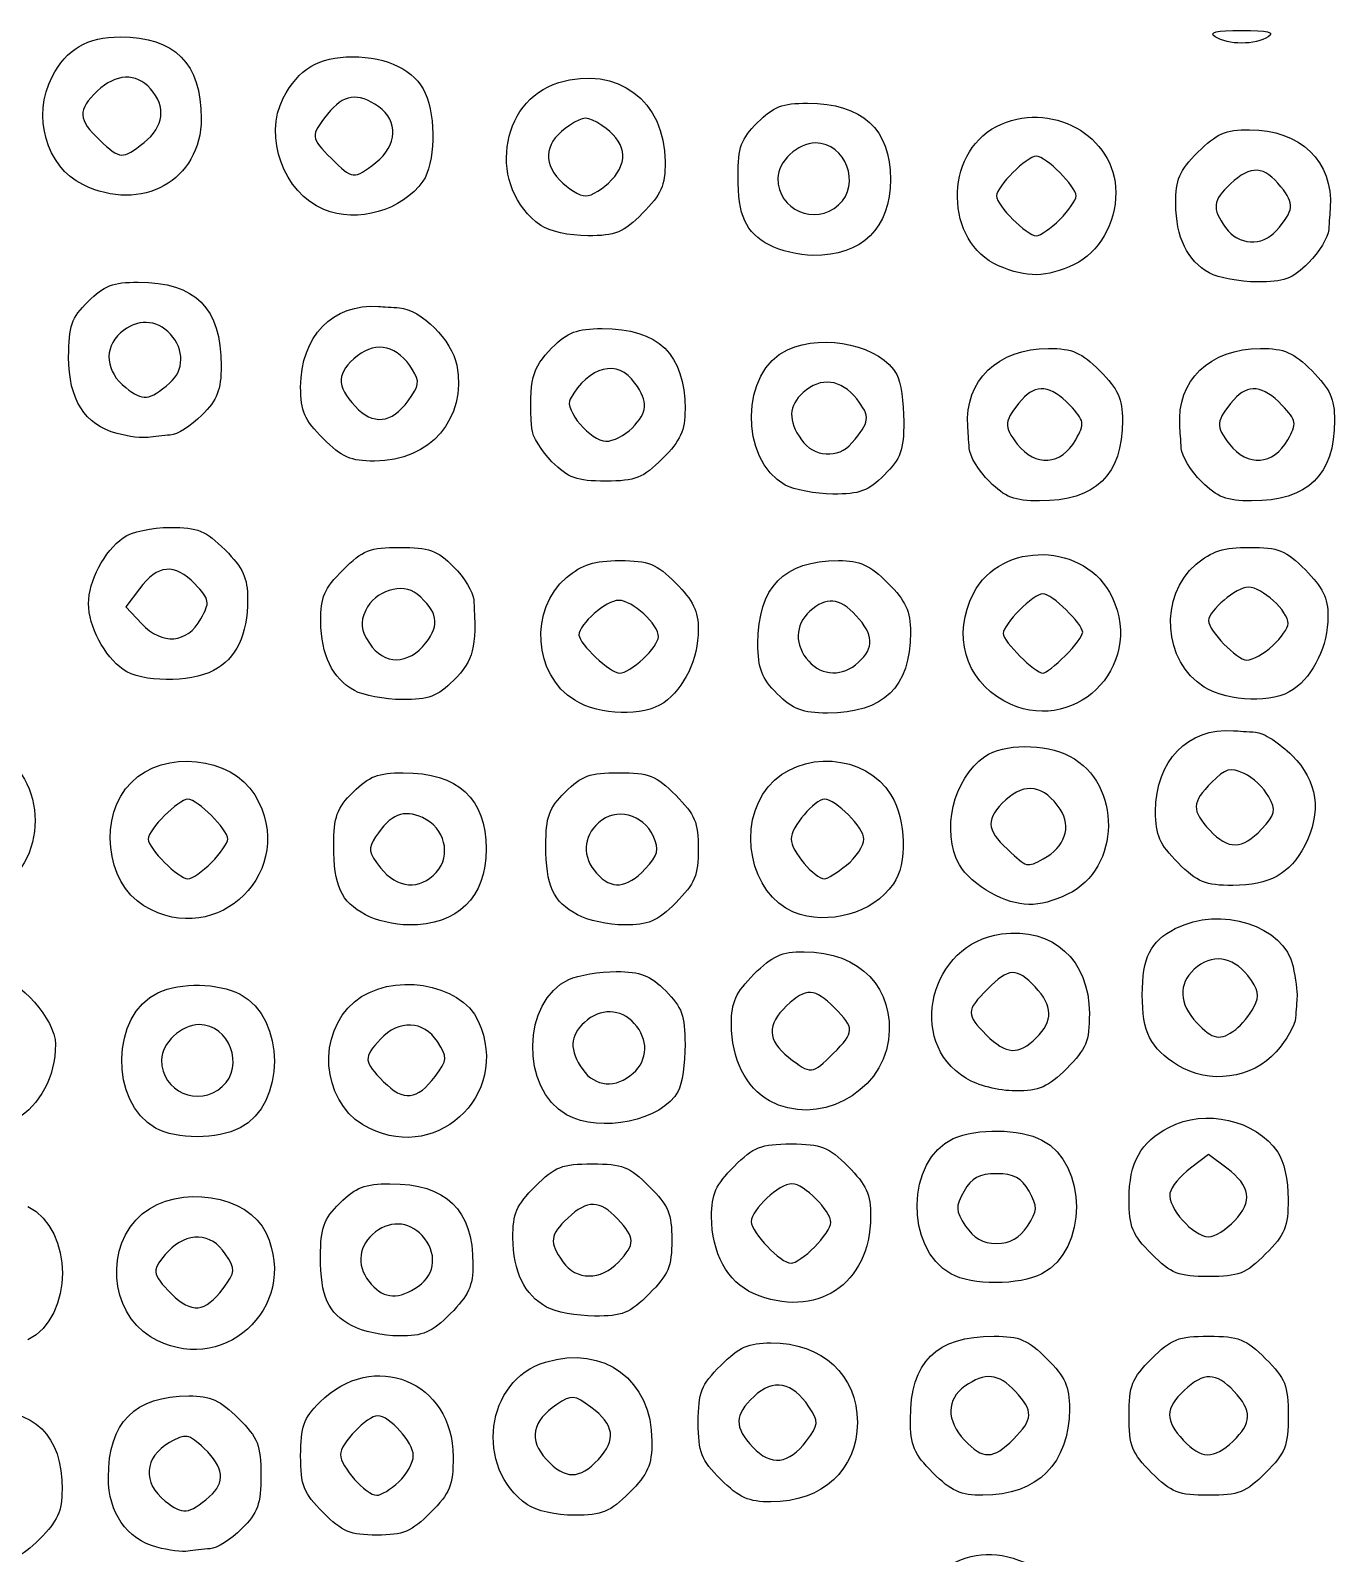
# Model space of a CAD drawing. Extents: x -1 to 2559, y 1 to 1442.
# Drawn here: x 733.8 to 996.1, y 1133.6 to 1440 of the extents above; entities that cross this region are included whole.
import ezdxf

# ---------------------------------------------------------------- set-up
doc = ezdxf.new("R2010")
doc.units = 0
doc.layers.get('0').update_dxf_attribs({"linetype": 'CONTINUOUS'})
doc.layers.add('IMAGE', color=7, linetype='CONTINUOUS')

# ---------------------------------------------------------------- blocks, each defined once
blk = doc.blocks.new('wave')
at = {"layer": 'IMAGE', "color": 7}
for points in [[(69.23, -171.28), (69.23, -171.28)], [(-146.28, -192.52), (-146.28, -192.52)], [(-99.62, -196.52), (-99.62, -196.52)], [(-158.61, -201), (-158.61, -201)], [(-52.21, -200.06), (-52.21, -200.06)], [(-6.54, -205.08), (-6.54, -205.08)], [(-110.1, -206.01), (-110.1, -206.01)], [(37.96, -208.01), (37.96, -208.01)], [(-66.48, -209.2), (-66.48, -209.2)], [(81.49, -210.28), (81.49, -210.28)], [(-20.4, -213.2), (-20.4, -213.2)], [(25.65, -217.33), (25.65, -217.33)], [(68.04, -218.76), (68.04, -218.76)], [(-141.1, -240.87), (-141.1, -240.87)], [(-93.11, -244.46), (-93.11, -244.46)], [(-151.69, -251.06), (-151.69, -251.06)], [(-48.1, -249.95), (-48.1, -249.95)], [(-110.24, -252.08), (-110.24, -252.08)], [(-3.85, -252.95), (-3.85, -252.95)], [(41.15, -252.35), (41.15, -252.35)], [(83.82, -252.35), (83.82, -252.35)], [(-64.21, -256.72), (-64.21, -256.72)], [(-17.29, -261.42), (-17.29, -261.42)], [(23.79, -260.72), (23.79, -260.72)], [(66.46, -260.72), (66.46, -260.72)], [(-134.85, -288.35), (-134.85, -288.35)], [(-89.56, -293.14), (-89.56, -293.14)], [(80.81, -293.72), (80.81, -293.72)], [(-45.86, -296.38), (-45.86, -296.38)], [(-2.54, -297.08), (-2.54, -297.08)], [(39.05, -295.77), (39.05, -295.77)], [(-150.48, -298.53), (-150.48, -298.53)], [(-103.96, -302.76), (-103.96, -302.76)], [(67.03, -302.05), (67.03, -302.05)], [(-59.63, -304.71), (-59.63, -304.71)], [(-18.87, -303.39), (-18.87, -303.39)], [(26.72, -304.84), (26.72, -304.84)], [(78.56, -330.62), (78.56, -330.62)], [(34.62, -336.59), (34.62, -336.59)], [(-132.71, -337.34), (-132.71, -337.34)], [(-87.49, -339.34), (-87.49, -339.34)], [(-45.45, -338.63), (-45.45, -338.63)], [(-4.95, -337.85), (-4.95, -337.85)], [(61.76, -337.42), (61.76, -337.42)], [(-146.3, -346.05), (-146.3, -346.05)], [(24.06, -343.44), (24.06, -343.44)], [(-101.74, -347.87), (-101.74, -347.87)], [(-59.07, -347.87), (-59.07, -347.87)], [(-15.59, -347.31), (-15.59, -347.31)], [(33.23, -372.62), (33.23, -372.62)], [(73.35, -370.91), (73.35, -370.91)], [(-7.62, -375.77), (-7.62, -375.77)], [(-47.88, -379.74), (-47.88, -379.74)], [(61.65, -378.09), (61.65, -378.09)], [(-130.54, -382.41), (-130.54, -382.41)], [(-87.71, -380.36), (-87.71, -380.36)], [(19.03, -380.71), (19.03, -380.71)], [(-20.42, -385.27), (-20.42, -385.27)], [(-61.29, -388.09), (-61.29, -388.09)], [(-143.96, -390.76), (-143.96, -390.76)], [(-102.3, -390.05), (-102.3, -390.05)], [(31.45, -410.46), (31.45, -410.46)], [(73.12, -409.4), (73.12, -409.4)], [(-11.38, -414.68), (-11.38, -414.68)], [(56.43, -416.08), (56.43, -416.08)], [(-50.82, -417.7), (-50.82, -417.7)], [(-91.07, -422.54), (-91.07, -422.54)], [(16.04, -420.09), (16.04, -420.09)], [(-130.37, -423.03), (-130.37, -423.03)], [(-23.68, -424), (-23.68, -424)], [(-65.29, -426.76), (-65.29, -426.76)], [(-104.4, -430.54), (-104.4, -430.54)], [(-144.97, -432.71), (-144.97, -432.71)], [(-13.03, -453.69), (-13.03, -453.69)], [(72.81, -453.72), (72.81, -453.72)], [(-95.02, -461.9), (-95.02, -461.9)], [(-30.24, -461.42), (-30.24, -461.42)], [(12.43, -460.08), (12.43, -460.08)], [(56.43, -460.08), (56.43, -460.08)], [(-133.1, -464.87), (-133.1, -464.87)], [(-110.24, -468.08), (-110.24, -468.08)], [(-69.15, -466.53), (-69.15, -466.53)], [(-143.69, -475.06), (-143.69, -475.06)]]:
    blk.add_lwpolyline(points, close=True, dxfattribs=at)
for points in [[(-147.22, -282.27), (-149.93, -285.92), (-146.73, -289.33)], [(71.56, -398.83), (67.9, -396.1), (64.23, -398.83)], [(28.62, -453.34), (28.62, -453.34)], [(-54.88, -457.4), (-54.88, -457.4)]]:
    blk.add_lwpolyline(points, dxfattribs=at)
for points in [[(-164.78, -179.3), (-161.92, -173.76), (-157.67, -171.28), (-151.07, -171.28)], [(-151.07, -171.28), (-140.05, -171.28), (-134.77, -176.6), (-134.77, -187.72)], [(69.23, -171.28), (67.81, -170.36), (69.34, -169.99), (74.56, -169.99)], [(79.9, -171.28), (77.33, -172.94), (71.8, -172.94), (69.23, -171.28)], [(74.56, -169.99), (79.78, -169.99), (81.32, -170.36), (79.9, -171.28)], [(-118.26, -183.58), (-115.25, -177.77), (-111.1, -175.28), (-104.41, -175.28)], [(-104.41, -175.28), (-97.26, -175.28), (-91.78, -178), (-89.7, -182.58)], [(-62.83, -180.48), (-51.07, -176.95), (-41.45, -184.12), (-41.44, -196.42)], [(-158.61, -201), (-165.96, -197.38), (-168.85, -187.18), (-164.78, -179.3)], [(-144.98, -181.72), (-147.92, -178.47), (-151.92, -178.64), (-155.68, -182.18)], [(-66.48, -209.2), (-77.18, -201.7), (-74.95, -184.11), (-62.83, -180.48)], [(-155.68, -182.18), (-159.67, -185.92), (-159.58, -188), (-155.24, -192.01)], [(-146.28, -192.52), (-142.27, -189.36), (-141.77, -185.26), (-144.98, -181.72)], [(-110.1, -206.01), (-118.18, -202.67), (-122.29, -191.37), (-118.26, -183.58)], [(-99.07, -185.36), (-103.32, -182.38), (-106.18, -182.78), (-109.34, -186.8)], [(-89.7, -182.58), (-87.46, -187.49), (-87.71, -196.8), (-90.18, -200.33)], [(25.19, -189.31), (35.91, -183.76), (49.23, -191.12), (49.23, -202.59)], [(-109.34, -186.8), (-112.84, -191.25), (-112.82, -191.54), (-108.59, -195.77)], [(-99.62, -196.52), (-95.29, -193.12), (-95.05, -188.17), (-99.07, -185.36)], [(-22.87, -188.51), (-19.69, -185.33), (-17.85, -184.62), (-12.81, -184.62)], [(-12.81, -184.62), (-1.79, -184.62), (3.9, -189.83), (3.9, -199.95)], [(-134.77, -187.72), (-134.77, -200.12), (-146.79, -206.82), (-158.61, -201)], [(-60.67, -189.09), (-65.53, -192.28), (-66.25, -196.24), (-62.66, -200.06)], [(-54.2, -189.09), (-57.16, -187.16), (-57.72, -187.16), (-60.67, -189.09)], [(-52.21, -200.06), (-48.62, -196.24), (-49.34, -192.28), (-54.2, -189.09)], [(-26.77, -199.27), (-26.77, -193.47), (-26.17, -191.81), (-22.87, -188.51)], [(25.65, -217.33), (14.83, -212.63), (14.54, -194.81), (25.19, -189.31)], [(-155.24, -192.01), (-150.96, -195.98), (-150.7, -195.99), (-146.28, -192.52)], [(-11.21, -192.62), (-14.77, -192.62), (-18.77, -196.37), (-18.77, -199.72)], [(-6.54, -205.08), (-1.98, -200.95), (-5.1, -192.62), (-11.21, -192.62)], [(65.76, -194.48), (69.53, -190.71), (71.27, -189.95), (76.1, -189.95)], [(76.1, -189.95), (86.31, -189.96), (93, -196.41), (92.35, -205.62)], [(-108.59, -195.77), (-104.36, -200), (-104.07, -200.02), (-99.62, -196.52)], [(33.23, -195.28), (31.34, -195.28), (25.23, -201.39), (25.23, -203.28)], [(41.23, -203.28), (41.23, -201.39), (35.12, -195.28), (33.23, -195.28)], [(61.28, -204.82), (61.24, -199.96), (61.97, -198.27), (65.76, -194.48)], [(-41.44, -196.42), (-41.44, -201.24), (-42.2, -202.98), (-45.97, -206.75)], [(82.45, -201.44), (79.11, -197.19), (76.38, -197.03), (72.32, -200.85)], [(-90.18, -200.33), (-94.3, -206.21), (-103.37, -208.79), (-110.1, -206.01)], [(-62.66, -200.06), (-61, -201.83), (-58.65, -203.28), (-57.44, -203.28)], [(-57.44, -203.28), (-56.23, -203.28), (-53.87, -201.83), (-52.21, -200.06)], [(-20.4, -213.2), (-25.33, -210.53), (-26.77, -207.37), (-26.77, -199.27)], [(-18.77, -199.72), (-18.77, -206.11), (-11.3, -209.38), (-6.54, -205.08)], [(3.9, -199.95), (3.9, -209.7), (-1.85, -215.33), (-11.7, -215.23)], [(72.32, -200.85), (68.68, -204.26), (68.52, -205.67), (71.31, -209.65)], [(81.49, -210.28), (85.11, -206.07), (85.23, -204.97), (82.45, -201.44)], [(25.23, -203.28), (25.23, -205.17), (31.34, -211.28), (33.23, -211.28)], [(37.96, -208.01), (39.76, -206.21), (41.23, -204.08), (41.23, -203.28)], [(49.23, -202.59), (49.23, -208.8), (45.82, -214.7), (40.86, -217.05)], [(68.04, -218.76), (63.6, -216.29), (61.33, -211.62), (61.28, -204.82)], [(-45.97, -206.75), (-49.89, -210.67), (-51.39, -211.28), (-57.01, -211.28)], [(33.23, -211.28), (34.03, -211.28), (36.16, -209.81), (37.96, -208.01)], [(92.35, -205.62), (92.28, -206.53), (92.15, -208.53), (92.06, -210.05)], [(-57.01, -211.28), (-60.74, -211.28), (-64.77, -210.4), (-66.48, -209.2)], [(71.31, -209.65), (73.79, -213.2), (78.72, -213.51), (81.49, -210.28)], [(92.06, -210.05), (91.97, -211.57), (90.14, -214.57), (88, -216.72)], [(-11.7, -215.23), (-14.49, -215.2), (-18.41, -214.29), (-20.4, -213.2)], [(40.86, -217.05), (35.22, -219.73), (31.33, -219.8), (25.65, -217.33)], [(88, -216.72), (84.75, -219.97), (83.04, -220.61), (77.67, -220.57)], [(77.67, -220.57), (74.13, -220.54), (69.8, -219.73), (68.04, -218.76)], [(-157.54, -224.51), (-154.35, -221.33), (-152.51, -220.62), (-147.47, -220.62)], [(-147.47, -220.62), (-135.9, -220.62), (-130.77, -225.78), (-130.77, -237.45)], [(-161.44, -235.67), (-161.44, -229.42), (-160.89, -227.87), (-157.54, -224.51)], [(-114.77, -241.75), (-114.76, -231.54), (-108.31, -224.85), (-99.1, -225.5)], [(-99.1, -225.5), (-98.19, -225.56), (-96.28, -225.69), (-94.87, -225.78)], [(-94.87, -225.78), (-90.61, -226.06), (-84.27, -232.39), (-83.35, -237.28)], [(-140.98, -231.05), (-143.72, -228.02), (-147.8, -227.93), (-151, -230.82)], [(-151, -230.82), (-154.47, -233.96), (-154.02, -238.63), (-149.95, -241.83)], [(-141.1, -240.87), (-138.17, -238.35), (-138.11, -234.22), (-140.98, -231.05)], [(-92.24, -238.23), (-95.24, -233.42), (-99.44, -232.37), (-103.35, -235.45)], [(-64.21, -233.85), (-61.02, -230.66), (-59.18, -229.95), (-54.14, -229.95)], [(-54.14, -229.95), (-42.79, -229.95), (-37.44, -235.14), (-37.44, -246.15)], [(-16.81, -234.21), (-9.36, -230.81), (2.09, -233.42), (5.19, -239.21)], [(-151.69, -251.06), (-158.23, -249.3), (-161.44, -244.24), (-161.44, -235.67)], [(-103.35, -235.45), (-107.55, -238.75), (-107.67, -241.48), (-103.82, -245.59)], [(-68.27, -250.05), (-68.86, -240.27), (-68.27, -237.91), (-64.21, -233.85)], [(-17.29, -261.42), (-26.59, -256.27), (-26.27, -238.52), (-16.81, -234.21)], [(19.45, -249.62), (18.8, -240.41), (25.48, -233.96), (35.7, -233.95)], [(35.7, -233.95), (40.52, -233.95), (42.26, -234.71), (46.03, -238.48)], [(62.11, -249.62), (61.46, -240.41), (68.15, -233.96), (78.36, -233.95)], [(78.36, -233.95), (83.18, -233.95), (84.93, -234.71), (88.7, -238.48)], [(-130.77, -237.45), (-130.77, -242.35), (-131.51, -244.22), (-134.67, -247.39)], [(-83.35, -237.28), (-81.33, -248.07), (-88.63, -256.6), (-99.9, -256.61)], [(-93.11, -244.46), (-90.9, -241.5), (-90.78, -240.57), (-92.24, -238.23)], [(-47.51, -240.91), (-50.95, -236), (-56.78, -237.43), (-60.55, -244.13)], [(46.03, -238.48), (49.69, -242.15), (50.56, -244.05), (50.56, -248.42)], [(88.7, -238.48), (92.36, -242.15), (93.23, -244.05), (93.23, -248.42)], [(-149.95, -241.83), (-146.42, -244.61), (-145.32, -244.49), (-141.1, -240.87)], [(-110.24, -252.08), (-114.01, -248.31), (-114.77, -246.57), (-114.77, -241.75)], [(-48.1, -249.95), (-44.89, -246.74), (-44.77, -244.83), (-47.51, -240.91)], [(-2.89, -244.11), (-6.03, -240.11), (-10.13, -239.62), (-13.67, -242.82)], [(5.19, -239.21), (5.95, -240.62), (6.56, -244.86), (6.56, -248.63)], [(39.96, -245.35), (36.22, -241.37), (33.1, -241.03), (30.31, -244.28)], [(82.63, -245.35), (78.89, -241.37), (75.77, -241.03), (72.97, -244.28)], [(-103.82, -245.59), (-100.19, -249.44), (-96.53, -249.06), (-93.11, -244.46)], [(-60.55, -244.13), (-61.77, -246.29), (-56.39, -252.62), (-53.34, -252.62)], [(-13.67, -242.82), (-16.65, -245.52), (-16.76, -248.42), (-14.03, -252.32)], [(-3.85, -252.95), (-0.23, -248.74), (-0.11, -247.64), (-2.89, -244.11)], [(30.31, -244.28), (26.68, -248.5), (26.57, -249.6), (29.4, -253.2)], [(72.97, -244.28), (69.35, -248.5), (69.24, -249.6), (72.07, -253.2)], [(-134.67, -247.39), (-136.81, -249.53), (-139.66, -251.33), (-141, -251.38)], [(-37.44, -246.15), (-37.44, -250.51), (-38.31, -252.42), (-41.97, -256.08)], [(41.15, -252.35), (43.04, -248.99), (42.96, -248.54), (39.96, -245.35)], [(83.82, -252.35), (85.7, -248.99), (85.63, -248.54), (82.63, -245.35)], [(-145.44, -251.84), (-146.54, -252.04), (-149.35, -251.69), (-151.69, -251.06)], [(-64.21, -256.72), (-66.35, -254.57), (-68.18, -251.57), (-68.27, -250.05)], [(-53.34, -252.62), (-51.93, -252.62), (-49.57, -251.42), (-48.1, -249.95)], [(6.56, -248.63), (6.56, -254.43), (5.96, -256.09), (2.67, -259.39)], [(19.73, -254.05), (19.64, -252.53), (19.51, -250.53), (19.45, -249.62)], [(50.56, -248.42), (50.56, -259.43), (45.21, -264.62), (33.86, -264.62)], [(62.4, -254.05), (62.3, -252.53), (62.18, -250.53), (62.11, -249.62)], [(93.23, -248.42), (93.23, -259.43), (87.88, -264.62), (76.53, -264.62)], [(-141, -251.38), (-142.34, -251.44), (-144.34, -251.65), (-145.44, -251.84)], [(-99.9, -256.61), (-104.73, -256.61), (-106.47, -255.85), (-110.24, -252.08)], [(-14.03, -252.32), (-11.54, -255.87), (-6.62, -256.17), (-3.85, -252.95)], [(23.79, -260.72), (21.65, -258.57), (19.82, -255.57), (19.73, -254.05)], [(29.4, -253.2), (33.02, -257.8), (38.33, -257.42), (41.15, -252.35)], [(66.46, -260.72), (64.32, -258.57), (62.49, -255.57), (62.4, -254.05)], [(72.07, -253.2), (75.69, -257.8), (80.99, -257.42), (83.82, -252.35)], [(-53.41, -260.62), (-59.26, -260.62), (-60.9, -260.02), (-64.21, -256.72)], [(-41.97, -256.08), (-45.96, -260.07), (-47.33, -260.62), (-53.41, -260.62)], [(2.67, -259.39), (-0.59, -262.64), (-2.3, -263.27), (-7.67, -263.24)], [(-7.67, -263.24), (-11.21, -263.21), (-15.54, -262.39), (-17.29, -261.42)], [(33.86, -264.62), (28.82, -264.62), (26.98, -263.9), (23.79, -260.72)], [(76.53, -264.62), (71.49, -264.62), (69.65, -263.9), (66.46, -260.72)], [(-157.44, -285.28), (-157.44, -280.77), (-154.23, -274.65), (-150.48, -272.03)], [(-150.48, -272.03), (-148.77, -270.83), (-144.74, -269.95), (-141.01, -269.95)], [(-141.01, -269.95), (-135.39, -269.95), (-133.89, -270.57), (-129.97, -274.48)], [(20.59, -283.24), (26.15, -272.47), (43.24, -272.92), (48.48, -283.96)], [(-129.97, -274.48), (-126.31, -278.15), (-125.44, -280.05), (-125.44, -284.42)], [(-106.24, -278.48), (-102.25, -274.49), (-100.87, -273.95), (-94.8, -273.95)], [(-94.8, -273.95), (-88.95, -273.95), (-87.3, -274.54), (-84, -277.85)], [(65.38, -277.36), (68.55, -274.69), (70.89, -273.95), (76.13, -273.95)], [(76.13, -273.95), (81.97, -273.95), (83.41, -274.53), (87.36, -278.48)], [(-136.09, -281.3), (-140.04, -277.09), (-143.6, -277.4), (-147.22, -282.27)], [(-110.72, -288.82), (-110.76, -283.96), (-110.03, -282.27), (-106.24, -278.48)], [(-84, -277.85), (-81.86, -279.99), (-80.03, -282.99), (-79.94, -284.51)], [(-61.29, -280.03), (-58.11, -277.36), (-55.78, -276.62), (-50.53, -276.62)], [(-50.53, -276.62), (-44.7, -276.62), (-43.26, -277.2), (-39.3, -281.15)], [(-22.77, -293.32), (-22.77, -281.97), (-17.58, -276.62), (-6.57, -276.62)], [(-6.57, -276.62), (-2.21, -276.62), (-0.3, -277.48), (3.36, -281.15)], [(67.03, -302.05), (58.73, -296.99), (57.84, -283.7), (65.38, -277.36)], [(87.36, -278.48), (90.86, -281.98), (91.9, -284.13), (91.9, -287.88)], [(-134.85, -288.35), (-132.96, -284.98), (-133.04, -284.54), (-136.09, -281.3)], [(-91.35, -283.36), (-94.26, -280.94), (-99.9, -282.71), (-101.67, -286.6)], [(-59.63, -304.71), (-67.93, -299.65), (-68.82, -286.37), (-61.29, -280.03)], [(-39.3, -281.15), (-35.8, -284.65), (-34.77, -286.79), (-34.77, -290.55)], [(3.36, -281.15), (7.03, -284.81), (7.9, -286.72), (7.9, -291.09)], [(-125.44, -284.42), (-125.44, -291.52), (-127.77, -296.37), (-132.3, -298.72)], [(-89.56, -293.14), (-86.69, -289.49), (-87.18, -286.82), (-91.35, -283.36)], [(-79.94, -284.51), (-79.35, -294.29), (-79.95, -296.66), (-84, -300.72)], [(-50.77, -284.62), (-53.3, -284.62), (-58.77, -289.38), (-58.77, -291.59)], [(-42.77, -291.97), (-42.77, -289.45), (-48.03, -284.62), (-50.77, -284.62)], [(-3, -287.7), (-6.43, -284.05), (-9, -283.81), (-12.33, -286.82)], [(26.72, -304.84), (18.9, -300.55), (16.32, -291.48), (20.59, -283.24)], [(34.56, -283.28), (32.67, -283.28), (26.56, -289.4), (26.56, -291.29)], [(48.48, -283.96), (55.22, -298.16), (40.42, -312.36), (26.72, -304.84)], [(42.56, -291.04), (42.56, -289.34), (36.32, -283.28), (34.56, -283.28)], [(75.9, -281.95), (73.5, -281.95), (67.9, -286.67), (67.9, -288.69)], [(83.9, -289.3), (83.9, -286.79), (78.63, -281.95), (75.9, -281.95)], [(-150.48, -298.53), (-154.23, -295.91), (-157.44, -289.79), (-157.44, -285.28)], [(-101.67, -286.6), (-102.85, -289.18), (-102.7, -290.53), (-100.93, -293.23)], [(-12.33, -286.82), (-15.36, -289.57), (-15.46, -293.65), (-12.56, -296.84)], [(-2.54, -297.08), (0.67, -294.17), (0.54, -291.47), (-3, -287.7)], [(91.9, -287.88), (91.9, -293.66), (89.05, -299.65), (84.94, -302.53)], [(-146.73, -289.33), (-142.63, -293.69), (-137.6, -293.28), (-134.85, -288.35)], [(-103.96, -302.76), (-108.4, -300.29), (-110.67, -295.62), (-110.72, -288.82)], [(-34.77, -290.55), (-34.77, -296.33), (-37.61, -302.32), (-41.73, -305.2)], [(67.9, -288.69), (67.9, -290.74), (73.58, -296.62), (75.57, -296.62)], [(80.81, -293.72), (82.51, -292.12), (83.9, -290.14), (83.9, -289.3)], [(-100.93, -293.23), (-98.01, -297.68), (-93.11, -297.65), (-89.56, -293.14)], [(-58.77, -291.59), (-58.77, -293.34), (-52.44, -299.28), (-50.58, -299.28)], [(-45.86, -296.38), (-44.16, -294.79), (-42.77, -292.8), (-42.77, -291.97)], [(-18.87, -303.39), (-22.06, -300.2), (-22.77, -298.36), (-22.77, -293.32)], [(7.9, -291.09), (7.9, -302.09), (2.54, -307.28), (-8.81, -307.28)], [(26.56, -291.29), (26.56, -292.86), (33, -299.28), (34.58, -299.28)], [(39.05, -295.77), (40.98, -293.83), (42.56, -291.71), (42.56, -291.04)], [(75.57, -296.62), (76.76, -296.62), (79.11, -295.31), (80.81, -293.72)], [(-50.58, -299.28), (-49.68, -299.28), (-47.55, -297.98), (-45.86, -296.38)], [(-12.56, -296.84), (-9.82, -299.88), (-5.74, -299.97), (-2.54, -297.08)], [(34.58, -299.28), (35.1, -299.28), (37.11, -297.7), (39.05, -295.77)], [(-132.3, -298.72), (-137.16, -301.23), (-146.77, -301.13), (-150.48, -298.53)], [(-94.33, -304.57), (-97.87, -304.54), (-102.2, -303.73), (-103.96, -302.76)], [(-84, -300.72), (-87.25, -303.97), (-88.96, -304.61), (-94.33, -304.57)], [(84.94, -302.53), (80.88, -305.38), (72.11, -305.14), (67.03, -302.05)], [(-41.73, -305.2), (-45.79, -308.05), (-54.56, -307.81), (-59.63, -304.71)], [(-8.81, -307.28), (-13.85, -307.28), (-15.69, -306.57), (-18.87, -303.39)], [(57.23, -327.08), (57.24, -316.87), (63.69, -310.18), (72.9, -310.83)], [(72.9, -310.83), (73.81, -310.9), (75.82, -311.02), (77.36, -311.12)], [(77.36, -311.12), (78.9, -311.21), (82.2, -313.32), (84.7, -315.82)], [(-178.71, -313.81), (-166.59, -317.44), (-164.36, -335.04), (-175.06, -342.53)], [(-148.83, -321.22), (-142.2, -314.59), (-128.76, -315.96), (-124.01, -323.75)], [(-20.69, -322.1), (-14.35, -314.56), (-1.07, -315.45), (3.99, -323.75)], [(22.85, -316.03), (26.63, -313.38), (34.88, -313.36), (39.94, -315.97)], [(17.77, -337.82), (14.02, -331.05), (16.48, -320.49), (22.85, -316.03)], [(39.94, -315.97), (50.53, -321.45), (50.27, -338.62), (39.53, -343.72)], [(75.02, -319.43), (72.24, -318.16), (71.3, -318.42), (68.5, -321.22)], [(84.7, -315.82), (89.83, -320.95), (90.71, -327.22), (87.24, -333.93)], [(-146.3, -346.05), (-154.09, -341.3), (-155.46, -327.85), (-148.83, -321.22)], [(-104.21, -323.18), (-101.02, -320), (-99.18, -319.28), (-94.14, -319.28)], [(-94.14, -319.28), (-83.12, -319.28), (-77.44, -324.5), (-77.44, -334.62)], [(-61.54, -323.18), (-58.24, -319.88), (-56.59, -319.28), (-50.74, -319.28)], [(-50.74, -319.28), (-44.67, -319.28), (-43.29, -319.83), (-39.3, -323.82)], [(38.03, -326.63), (34.9, -321.85), (30.91, -321.15), (27.12, -324.72)], [(68.5, -321.22), (64.48, -325.24), (64.42, -326.91), (68.13, -330.86)], [(79.98, -324.1), (79.04, -322.35), (76.81, -320.24), (75.02, -319.43)], [(-124.01, -323.75), (-114.93, -338.64), (-131.42, -355.12), (-146.3, -346.05)], [(-137.44, -324.62), (-139.32, -324.62), (-145.44, -330.73), (-145.44, -332.62)], [(-129.44, -332.62), (-129.44, -330.73), (-135.55, -324.62), (-137.44, -324.62)], [(-108.1, -333.93), (-108.1, -328.13), (-107.5, -326.48), (-104.21, -323.18)], [(-65.44, -333.93), (-65.44, -328.13), (-64.84, -326.48), (-61.54, -323.18)], [(-39.3, -323.82), (-35.43, -327.69), (-34.77, -329.27), (-34.77, -334.62)], [(-15.59, -347.31), (-24.31, -343.79), (-27.14, -329.77), (-20.69, -322.1)], [(-9.37, -324.62), (-11.38, -324.62), (-16.1, -330.22), (-16.1, -332.62)], [(-1.44, -332.62), (-1.44, -330.38), (-7.15, -324.62), (-9.37, -324.62)], [(3.99, -323.75), (7.09, -328.83), (7.33, -337.6), (4.48, -341.66)], [(78.56, -330.62), (81.32, -327.68), (81.49, -326.92), (79.98, -324.1)], [(-90.24, -328.31), (-94.04, -326.58), (-96.7, -327.67), (-99.68, -332.15)], [(-43.84, -332), (-45.85, -327.58), (-51.4, -326.23), (-54.82, -329.33)], [(27.12, -324.72), (23, -328.59), (23.06, -330.63), (27.42, -334.68)], [(34.62, -336.59), (39, -334.24), (40.38, -330.22), (38.03, -326.63)], [(61.76, -337.42), (57.99, -333.65), (57.23, -331.9), (57.23, -327.08)], [(-87.49, -339.34), (-84.36, -335.88), (-85.74, -330.36), (-90.24, -328.31)], [(-54.82, -329.33), (-58.02, -332.22), (-58.18, -336.25), (-55.23, -339.51)], [(68.13, -330.86), (71.86, -334.83), (74.67, -334.76), (78.56, -330.62)], [(-145.44, -332.62), (-145.44, -334.5), (-139.32, -340.62), (-137.44, -340.62)], [(-132.71, -337.34), (-130.91, -335.54), (-129.44, -333.42), (-129.44, -332.62)], [(-99.68, -332.15), (-101.25, -334.52), (-101.13, -335.32), (-98.7, -338.41)], [(-45.45, -338.63), (-42.78, -335.79), (-42.55, -334.83), (-43.84, -332)], [(-16.1, -332.62), (-16.1, -335.01), (-11.38, -340.62), (-9.37, -340.62)], [(-4.95, -337.85), (-3.02, -336.33), (-1.44, -333.98), (-1.44, -332.62)], [(-101.74, -347.87), (-106.66, -345.2), (-108.1, -342.04), (-108.1, -333.93)], [(-77.44, -334.62), (-77.44, -344.37), (-83.18, -350), (-93.04, -349.9)], [(-59.07, -347.87), (-63.99, -345.2), (-65.44, -342.04), (-65.44, -333.93)], [(-34.77, -334.62), (-34.77, -339.96), (-35.43, -341.55), (-39.3, -345.42)], [(27.42, -334.68), (31.48, -338.44), (31.26, -338.38), (34.62, -336.59)], [(87.24, -333.93), (84.28, -339.65), (80.14, -341.95), (72.8, -341.95)], [(-137.44, -340.62), (-136.64, -340.62), (-134.51, -339.14), (-132.71, -337.34)], [(-98.7, -338.41), (-95.4, -342.6), (-90.79, -342.99), (-87.49, -339.34)], [(-55.23, -339.51), (-52.21, -342.85), (-49.15, -342.57), (-45.45, -338.63)], [(-9.37, -340.62), (-8.87, -340.62), (-6.88, -339.37), (-4.95, -337.85)], [(24.06, -343.44), (21.58, -342.11), (18.75, -339.59), (17.77, -337.82)], [(72.8, -341.95), (67.18, -341.95), (65.68, -341.33), (61.76, -337.42)], [(4.48, -341.66), (0.33, -347.58), (-8.65, -350.11), (-15.59, -347.31)], [(-39.3, -345.42), (-43.1, -349.21), (-44.78, -349.94), (-49.64, -349.9)], [(39.53, -343.72), (33.59, -346.54), (29.74, -346.47), (24.06, -343.44)], [(61.2, -350.63), (70.31, -345.92), (83.14, -350.07), (84.88, -358.28)], [(-93.04, -349.9), (-95.82, -349.87), (-99.74, -348.96), (-101.74, -347.87)], [(-49.64, -349.9), (-52.83, -349.87), (-57.07, -348.96), (-59.07, -347.87)], [(19.03, -380.71), (6.97, -373.36), (11.84, -353.62), (26.2, -351.7)], [(26.2, -351.7), (36.56, -350.31), (43.9, -356.94), (43.9, -367.71)], [(54.56, -363.95), (54.56, -356.4), (56.13, -353.25), (61.2, -350.63)], [(-23.57, -359.82), (-19.87, -356.12), (-18.02, -355.28), (-13.5, -355.28)], [(-13.5, -355.28), (-2.24, -355.28), (4.86, -362.71), (3.48, -373.04)], [(33, -362.37), (29.28, -358.42), (27.72, -358.49), (23.41, -362.8)], [(75.77, -360.09), (72.64, -356.11), (68.53, -355.63), (65, -358.82)], [(84.88, -358.28), (85.39, -360.67), (85.75, -363.37), (85.68, -364.28)], [(-175.97, -360.45), (-171.43, -360.72), (-164.1, -368.99), (-164.1, -373.86)], [(-143.47, -363.54), (-138.76, -361.4), (-131.44, -361.53), (-126.96, -363.85)], [(-103.96, -365.36), (-96.7, -359.26), (-82.58, -361.46), (-79.03, -369.25)], [(-61.29, -388.09), (-70.59, -382.93), (-70.27, -365.19), (-60.81, -360.88)], [(-60.81, -360.88), (-58.88, -360), (-54.59, -359.28), (-51.27, -359.28)], [(-51.27, -359.28), (-46.37, -359.28), (-44.49, -360.02), (-41.33, -363.18)], [(-28.1, -369.88), (-28.1, -365.37), (-27.27, -363.51), (-23.57, -359.82)], [(65, -358.82), (61.75, -361.76), (61.92, -365.76), (65.46, -369.53)], [(76.98, -366.42), (78.23, -364.08), (78.02, -362.95), (75.77, -360.09)], [(-143.96, -390.76), (-153.26, -385.6), (-152.94, -367.86), (-143.47, -363.54)], [(-126.96, -363.85), (-117.73, -368.62), (-117.73, -385.94), (-126.96, -390.72)], [(-41.33, -363.18), (-38.04, -366.48), (-37.44, -368.13), (-37.44, -373.93)], [(-7.38, -366.56), (-11.4, -362.53), (-13.06, -362.47), (-17.02, -366.18)], [(23.41, -362.8), (19.08, -367.13), (19.06, -367.9), (23.17, -372.01)], [(33.23, -372.62), (36.67, -369.17), (36.6, -366.21), (33, -362.37)], [(61.65, -378.09), (56.13, -374.63), (54.56, -371.5), (54.56, -363.95)], [(85.68, -364.28), (85.62, -365.2), (85.49, -367.14), (85.4, -368.59)], [(-102.3, -390.05), (-110.6, -384.99), (-111.49, -371.7), (-103.96, -365.36)], [(-47.64, -369.72), (-50.39, -366.69), (-54.47, -366.59), (-57.67, -369.49)], [(-17.02, -366.18), (-21.05, -369.97), (-20.92, -373.11), (-16.59, -376.52)], [(-7.62, -375.77), (-3.29, -371.44), (-3.27, -370.66), (-7.38, -366.56)], [(73.35, -370.91), (74.51, -370.01), (76.15, -368), (76.98, -366.42)], [(-135.21, -369.95), (-138.77, -369.95), (-142.77, -373.7), (-142.77, -377.05)], [(-130.54, -382.41), (-125.98, -378.28), (-129.1, -369.95), (-135.21, -369.95)], [(-79.03, -369.25), (-72.17, -384.3), (-88.21, -398.64), (-102.3, -390.05)], [(-87.26, -373.36), (-90.05, -369.11), (-95.02, -368.9), (-98.72, -372.87)], [(-57.67, -369.49), (-60.65, -372.19), (-60.76, -375.08), (-58.03, -378.99)], [(-47.88, -379.74), (-44.84, -377), (-44.75, -372.92), (-47.64, -369.72)], [(-20.42, -385.27), (-25.2, -382.58), (-28.1, -376.76), (-28.1, -369.88)], [(43.9, -367.71), (43.9, -373.33), (43.28, -374.83), (39.36, -378.75)], [(65.46, -369.53), (68.72, -372.99), (70.27, -373.26), (73.35, -370.91)], [(85.4, -368.59), (85.3, -370.05), (83.56, -373.11), (81.52, -375.39)], [(-98.72, -372.87), (-102.2, -376.6), (-102.14, -377.37), (-98.07, -381.43)], [(-87.71, -380.36), (-85.17, -376.96), (-85.15, -376.59), (-87.26, -373.36)], [(3.48, -373.04), (2.02, -383.91), (-11, -390.58), (-20.42, -385.27)], [(23.17, -372.01), (27.14, -375.98), (29.71, -376.13), (33.23, -372.62)], [(-164.1, -373.86), (-164.1, -387.41), (-176.87, -395.46), (-188.42, -389.2)], [(-37.44, -373.93), (-37.44, -377.71), (-38.05, -381.95), (-38.81, -383.36)], [(-16.59, -376.52), (-12.14, -380.02), (-11.85, -380), (-7.62, -375.77)], [(81.52, -375.39), (76.63, -380.87), (67.94, -382.05), (61.65, -378.09)], [(-142.77, -377.05), (-142.77, -383.44), (-135.3, -386.71), (-130.54, -382.41)], [(-58.03, -378.99), (-55.57, -382.49), (-51.27, -382.82), (-47.88, -379.74)], [(39.36, -378.75), (35.59, -382.52), (33.85, -383.28), (29.03, -383.28)], [(-98.07, -381.43), (-94.04, -385.46), (-91.3, -385.18), (-87.71, -380.36)], [(29.03, -383.28), (25.67, -383.27), (21.47, -382.2), (19.03, -380.71)], [(-38.81, -383.36), (-41.97, -389.26), (-54.44, -391.88), (-61.29, -388.09)], [(59.91, -390.61), (67.29, -386.79), (77.24, -389.05), (81.82, -395.57)], [(-126.96, -390.72), (-131.53, -393.08), (-139.73, -393.1), (-143.96, -390.76)], [(16.53, -392.88), (21.26, -390.72), (29.89, -390.87), (34.37, -393.18)], [(51.9, -405.05), (51.9, -397.7), (54.19, -393.57), (59.91, -390.61)], [(-27.57, -398.48), (-23.58, -394.49), (-22.21, -393.95), (-16.1, -393.95)], [(-16.1, -393.95), (-10, -393.95), (-8.63, -394.49), (-4.64, -398.48)], [(16.04, -420.09), (6.74, -414.93), (7.06, -397.19), (16.53, -392.88)], [(34.37, -393.18), (43.6, -397.96), (43.6, -415.28), (34.37, -420.05)], [(-67.57, -402.48), (-63.58, -398.49), (-62.21, -397.95), (-56.1, -397.95)], [(-56.1, -397.95), (-50, -397.95), (-48.63, -398.49), (-44.64, -402.48)], [(81.82, -395.57), (83.01, -397.28), (83.9, -401.31), (83.9, -405.05)], [(-32.1, -408.55), (-32.1, -404.03), (-31.27, -402.18), (-27.57, -398.48)], [(-4.64, -398.48), (-0.94, -402.18), (-0.1, -404.03), (-0.1, -408.55)], [(25.23, -399.95), (21.69, -399.95), (20.22, -400.74), (18.69, -403.46)], [(31.77, -403.46), (30.24, -400.74), (28.77, -399.95), (25.23, -399.95)], [(64.23, -398.83), (62.21, -400.33), (60.36, -402.61), (60.11, -403.88)], [(73.12, -409.4), (76.82, -405.46), (76.37, -402.42), (71.56, -398.83)], [(-146.62, -408.03), (-139.37, -401.93), (-125.24, -404.13), (-121.7, -411.91)], [(-106.87, -405.85), (-103.69, -402.66), (-101.85, -401.95), (-96.81, -401.95)], [(-96.81, -401.95), (-85.46, -401.95), (-80.1, -407.14), (-80.1, -418.15)], [(-72.06, -412.82), (-72.1, -407.96), (-71.36, -406.27), (-67.57, -402.48)], [(-44.64, -402.48), (-40.77, -406.35), (-40.1, -407.93), (-40.1, -413.28)], [(-15.92, -401.95), (-18.49, -401.95), (-24.1, -407.18), (-24.1, -409.58)], [(-8.1, -409.76), (-8.1, -407.39), (-13.55, -401.95), (-15.92, -401.95)], [(18.69, -403.46), (16.92, -406.61), (16.96, -407.33), (19.01, -410.46)], [(31.45, -410.46), (33.5, -407.33), (33.54, -406.61), (31.77, -403.46)], [(60.11, -403.88), (59.56, -406.68), (64.84, -412.62), (67.9, -412.62)], [(-169.63, -406.52), (-160.4, -411.29), (-160.4, -428.61), (-169.63, -433.38)], [(-110.77, -416.6), (-110.77, -410.8), (-110.17, -409.14), (-106.87, -405.85)], [(-51, -409.04), (-54.62, -405.19), (-57.07, -405.14), (-61.02, -408.85)], [(56.43, -416.08), (52.51, -412.17), (51.9, -410.66), (51.9, -405.05)], [(83.9, -405.05), (83.9, -410.66), (83.28, -412.17), (79.36, -416.08)], [(-144.97, -432.71), (-153.27, -427.65), (-154.16, -414.37), (-146.62, -408.03)], [(-90.31, -412.39), (-93.05, -409.36), (-97.13, -409.26), (-100.33, -412.16)], [(-61.02, -408.85), (-64.65, -412.26), (-64.82, -413.67), (-62.03, -417.65)], [(-50.82, -417.7), (-47.39, -414.02), (-47.42, -412.85), (-51, -409.04)], [(-23.68, -424), (-28.91, -421.72), (-32.1, -415.87), (-32.1, -408.55)], [(-24.1, -409.58), (-24.1, -411.75), (-18.18, -417.95), (-16.1, -417.95)], [(-0.1, -408.55), (-0.1, -422.2), (-11.16, -429.44), (-23.68, -424)], [(-11.38, -414.68), (-9.58, -412.88), (-8.1, -410.67), (-8.1, -409.76)], [(19.01, -410.46), (20.62, -412.92), (22.45, -413.95), (25.23, -413.95)], [(25.23, -413.95), (28.01, -413.95), (29.84, -412.92), (31.45, -410.46)], [(67.9, -412.62), (69.11, -412.62), (71.46, -411.17), (73.12, -409.4)], [(-173.21, -425.08), (-168.65, -420.95), (-171.76, -412.62), (-177.87, -412.62)], [(-121.7, -411.91), (-114.83, -426.97), (-130.87, -441.31), (-144.97, -432.71)], [(-129.93, -416.03), (-132.71, -411.78), (-137.69, -411.56), (-141.38, -415.53)], [(-100.33, -412.16), (-103.36, -414.9), (-103.46, -418.98), (-100.56, -422.18)], [(-91.07, -422.54), (-87.56, -420.08), (-87.24, -415.78), (-90.31, -412.39)], [(-65.29, -426.76), (-69.73, -424.29), (-72, -419.62), (-72.06, -412.82)], [(-40.1, -413.28), (-40.1, -418.63), (-40.77, -420.21), (-44.64, -424.08)], [(-141.38, -415.53), (-144.87, -419.27), (-144.81, -420.03), (-140.74, -424.1)], [(-130.37, -423.03), (-127.84, -419.62), (-127.81, -419.26), (-129.93, -416.03)], [(-104.4, -430.54), (-109.33, -427.87), (-110.77, -424.71), (-110.77, -416.6)], [(-16.1, -417.95), (-15.3, -417.95), (-13.18, -416.48), (-11.38, -414.68)], [(67.9, -420.62), (61.79, -420.62), (60.42, -420.08), (56.43, -416.08)], [(79.36, -416.08), (75.37, -420.08), (74, -420.62), (67.9, -420.62)], [(-80.1, -418.15), (-80.1, -422.51), (-80.97, -424.42), (-84.64, -428.08)], [(-62.03, -417.65), (-59.38, -421.44), (-54.33, -421.46), (-50.82, -417.7)], [(-100.56, -422.18), (-97.86, -425.16), (-94.97, -425.27), (-91.07, -422.54)], [(34.37, -420.05), (29.8, -422.41), (20.28, -422.43), (16.04, -420.09)], [(-140.74, -424.1), (-136.71, -428.13), (-133.97, -427.85), (-130.37, -423.03)], [(-44.64, -424.08), (-48.57, -428.01), (-50.03, -428.61), (-55.64, -428.57)], [(-84.64, -428.08), (-88.43, -431.88), (-90.11, -432.61), (-94.97, -432.56)], [(-55.64, -428.57), (-59.19, -428.54), (-63.54, -427.73), (-65.29, -426.76)], [(-94.97, -432.56), (-98.16, -432.53), (-102.41, -431.62), (-104.4, -430.54)], [(-65.5, -437.81), (-53.74, -434.29), (-44.12, -441.45), (-44.11, -453.75)], [(-30.24, -438.48), (-26.54, -434.78), (-24.69, -433.95), (-20.17, -433.95)], [(-20.17, -433.95), (-9.82, -433.95), (-2.77, -440.43), (-2.77, -449.95)], [(7.9, -449.35), (7.9, -437.73), (13.05, -432.62), (24.76, -432.62)], [(24.76, -432.62), (29.89, -432.62), (31.54, -433.32), (35.36, -437.15)], [(56.43, -437.15), (60.42, -433.16), (61.79, -432.62), (67.9, -432.62)], [(67.9, -432.62), (74, -432.62), (75.37, -433.16), (79.36, -437.15)], [(-110.94, -445.91), (-100.16, -435.14), (-84.1, -441.68), (-84.1, -456.85)], [(-69.15, -466.53), (-79.85, -459.04), (-77.62, -441.44), (-65.5, -437.81)], [(35.36, -437.15), (39.06, -440.85), (39.9, -442.7), (39.9, -447.22)], [(51.9, -448.62), (51.9, -442.51), (52.44, -441.14), (56.43, -437.15)], [(79.36, -437.15), (83.36, -441.14), (83.9, -442.51), (83.9, -448.62)], [(-34.77, -449.95), (-34.77, -443.84), (-34.23, -442.48), (-30.24, -438.48)], [(-12.53, -446.79), (-15.77, -441.86), (-19.71, -441.12), (-23.55, -444.72)], [(29, -443.7), (25.6, -440.09), (22.95, -439.83), (18.86, -442.69)], [(73, -443.7), (69.38, -439.85), (66.93, -439.81), (62.98, -443.51)], [(18.86, -442.69), (15.1, -445.32), (15.08, -449.57), (18.8, -453.53)], [(28.62, -453.34), (32.65, -449.32), (32.71, -447.65), (29, -443.7)], [(62.98, -443.51), (59.14, -447.13), (59.09, -449.59), (62.8, -453.53)], [(72.81, -453.72), (76.66, -450.1), (76.7, -447.65), (73, -443.7)], [(-153.44, -461.04), (-153.44, -449.97), (-148.15, -444.62), (-137.24, -444.62)], [(-137.24, -444.62), (-132.87, -444.62), (-130.97, -445.48), (-127.3, -449.15)], [(-114.77, -456.65), (-114.77, -450.82), (-114.17, -449.15), (-110.94, -445.91)], [(-63.26, -446.38), (-68.2, -449.61), (-68.94, -453.56), (-65.33, -457.4)], [(-56.36, -446.89), (-59.73, -444.38), (-60.16, -444.34), (-63.26, -446.38)], [(-54.88, -457.4), (-51.2, -453.48), (-51.63, -450.42), (-56.36, -446.89)], [(-23.55, -444.72), (-27.54, -448.47), (-27.61, -450.89), (-23.82, -454.92)], [(-13.03, -453.69), (-10.53, -450.33), (-10.5, -449.89), (-12.53, -446.79)], [(39.9, -447.22), (39.9, -458.14), (33.42, -464.62), (22.5, -464.62)], [(-179.47, -447.28), (-168.12, -447.28), (-162.77, -452.47), (-162.77, -463.48)], [(-127.3, -449.15), (-123.32, -453.14), (-122.77, -454.51), (-122.77, -460.59)], [(-99.27, -448.62), (-101.39, -448.62), (-106.77, -454.22), (-106.77, -456.43)], [(-92.1, -456.62), (-92.1, -453.98), (-96.91, -448.62), (-99.27, -448.62)], [(-30.24, -461.42), (-34.23, -457.42), (-34.77, -456.06), (-34.77, -449.95)], [(-2.77, -449.95), (-2.77, -459.46), (-9.82, -465.95), (-20.17, -465.95)], [(12.43, -460.08), (8.57, -456.23), (7.9, -454.62), (7.9, -449.35)], [(56.43, -460.08), (52.44, -456.09), (51.9, -454.72), (51.9, -448.62)], [(83.9, -448.62), (83.9, -454.72), (83.36, -456.09), (79.36, -460.08)], [(-134.18, -455.21), (-137.36, -452.22), (-137.81, -452.14), (-141.18, -454.02)], [(18.8, -453.53), (22.48, -457.46), (24.55, -457.42), (28.62, -453.34)], [(-141.18, -454.02), (-146.24, -456.85), (-146.62, -462.16), (-142.02, -465.78)], [(-133.1, -464.87), (-129.85, -462.08), (-130.19, -458.96), (-134.18, -455.21)], [(-106.77, -456.43), (-106.77, -458.83), (-101.61, -464.62), (-99.46, -464.62)], [(-44.11, -453.75), (-44.11, -458.57), (-44.87, -460.31), (-48.64, -464.08)], [(-23.82, -454.92), (-20.17, -458.8), (-16.53, -458.39), (-13.03, -453.69)], [(62.8, -453.53), (66.41, -457.38), (68.87, -457.42), (72.81, -453.72)], [(-110.24, -468.08), (-114.22, -464.09), (-114.77, -462.72), (-114.77, -456.65)], [(-95.02, -461.9), (-93.42, -460.4), (-92.1, -458.03), (-92.1, -456.62)], [(-84.1, -456.85), (-84.1, -462.69), (-84.68, -464.13), (-88.64, -468.08)], [(-65.33, -457.4), (-61.51, -461.47), (-58.7, -461.47), (-54.88, -457.4)], [(-143.69, -475.06), (-149.79, -473.42), (-153.44, -468.17), (-153.44, -461.04)], [(-122.77, -460.59), (-122.77, -466.44), (-123.36, -468.08), (-126.67, -471.39)], [(-99.46, -464.62), (-98.62, -464.62), (-96.63, -463.39), (-95.02, -461.9)], [(-20.17, -465.95), (-24.69, -465.95), (-26.54, -465.11), (-30.24, -461.42)], [(22.5, -464.62), (17.98, -464.62), (16.13, -463.78), (12.43, -460.08)], [(67.9, -464.62), (61.79, -464.62), (60.42, -464.08), (56.43, -460.08)], [(79.36, -460.08), (75.37, -464.08), (74, -464.62), (67.9, -464.62)], [(-162.77, -463.48), (-162.77, -467.85), (-163.64, -469.75), (-167.3, -473.42)], [(-142.02, -465.78), (-138.42, -468.61), (-137.33, -468.5), (-133.1, -464.87)], [(-48.64, -464.08), (-52.55, -468), (-54.06, -468.62), (-59.67, -468.62)], [(-99.44, -472.62), (-104.79, -472.62), (-106.37, -471.95), (-110.24, -468.08)], [(-88.64, -468.08), (-92.51, -471.95), (-94.09, -472.62), (-99.44, -472.62)], [(-59.67, -468.62), (-63.41, -468.62), (-67.44, -467.73), (-69.15, -466.53)], [(-126.67, -471.39), (-128.81, -473.53), (-131.66, -475.33), (-133, -475.38)], [(-167.3, -473.42), (-171.1, -477.21), (-172.79, -477.94), (-177.64, -477.9)], [(7.9, -494.02), (7.9, -480.37), (20.11, -472.52), (31.88, -478.61)], [(-137.44, -475.84), (-138.54, -476.04), (-141.35, -475.69), (-143.69, -475.06)], [(-133, -475.38), (-134.34, -475.44), (-136.34, -475.65), (-137.44, -475.84)]]:
    blk.add_open_spline(points, degree=3, dxfattribs=at)

msp = doc.modelspace()

# ---------------------------------------------------------------- block references
at = {"linetype": 'Continuous'}
msp.add_blockref('wave', (902.91, 1609.95), dxfattribs=at)

doc.saveas('drawing.dxf')
